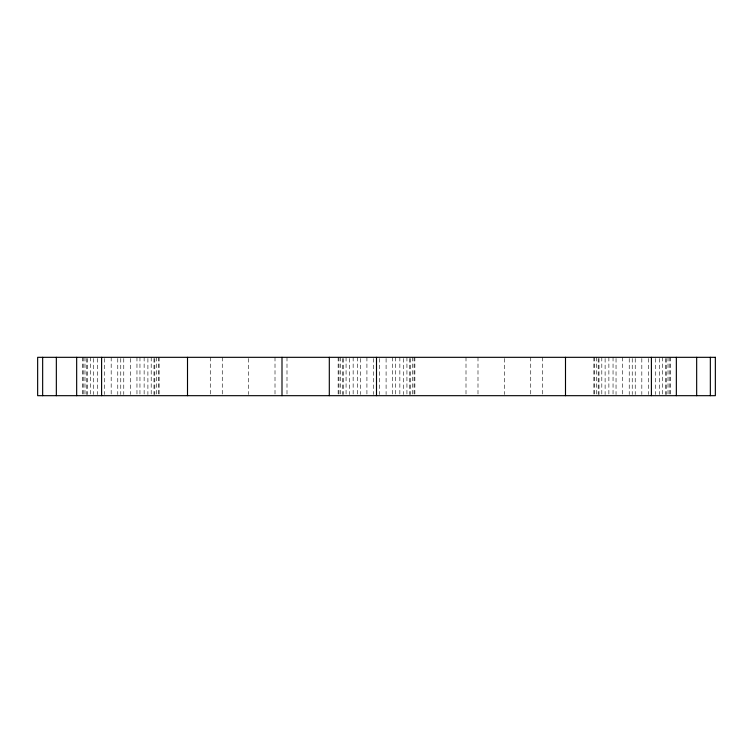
<?xml version="1.0" encoding="UTF-8"?>
<svg xmlns="http://www.w3.org/2000/svg" width="753" height="753" viewBox="0 0 753 753"><rect width="100%" height="100%" fill="white"/><g stroke="black" fill="none" stroke-linecap="round" stroke-linejoin="round"><path stroke-width="0.56" stroke-dasharray="3.77 2.82" d="M670.594 357.317L670.594 394.516M669.793 357.317L669.793 394.516M668.024 357.317L668.024 394.516M666.254 358.484L666.254 394.516M665.454 358.484L665.454 394.516M662.659 357.317L662.659 394.516M659.355 358.484L659.355 394.516M655.59 358.484L655.59 394.516M648.408 358.484L648.408 394.516M641.82 358.484L641.82 394.516M635.231 358.484L635.231 394.516M632.238 358.484L632.238 394.516M629.235 358.484L629.235 394.516M622.637 357.317L622.637 394.516M616.039 358.484L616.039 394.516M613.046 357.317L613.046 394.516M608.876 357.317L608.876 394.516M605.111 358.484L605.111 394.516M601.807 357.317L601.807 394.516M599.002 358.484L599.002 394.516M598.202 358.484L598.202 394.516M596.442 357.317L596.442 394.516M594.672 357.317L594.672 394.516M593.872 357.317L593.872 394.516M542.725 357.317L542.725 394.516M530.733 357.317L530.733 394.516M504.359 358.484L504.359 394.516M477.995 357.317L477.995 394.516M466.003 357.317L466.003 394.516M414.865 357.317L414.865 394.516M414.065 357.317L414.065 394.516M412.296 357.317L412.296 394.516M410.526 358.484L410.526 394.516M409.726 358.484L409.726 394.516M406.931 357.317L406.931 394.516M403.617 358.484L403.617 394.516M399.852 357.317L399.852 394.516M395.683 357.317L395.683 394.516M392.68 357.317L392.68 394.516M386.091 358.484L386.091 394.516M379.503 358.484L379.503 394.516M373.507 358.484L373.507 394.516M366.918 357.317L366.918 394.516M360.32 358.484L360.32 394.516M357.317 357.317L357.317 394.516M353.148 357.317L353.148 394.516M349.383 358.484L349.383 394.516M346.069 357.317L346.069 394.516M343.274 358.484L343.274 394.516M342.474 358.484L342.474 394.516M340.714 357.317L340.714 394.516M338.954 357.317L338.954 394.516M338.153 357.317L338.153 394.516M286.997 357.317L286.997 394.516M275.005 357.317L275.005 394.516M248.631 358.484L248.631 394.516M222.267 357.317L222.267 394.516M210.275 357.317L210.275 394.516M159.128 357.317L159.128 394.516M158.328 357.317L158.328 394.516M156.558 357.317L156.558 394.516M154.798 358.484L154.798 394.516M153.998 358.484L153.998 394.516M151.202 357.317L151.202 394.516M147.899 358.484L147.899 394.516M144.134 357.317L144.134 394.516M139.954 357.317L139.954 394.516M136.961 357.317L136.961 394.516M130.363 358.484L130.363 394.516M123.765 358.484L123.765 394.516M120.762 358.484L120.762 394.516M117.769 358.484L117.769 394.516M111.18 357.317L111.18 394.516M104.592 358.484L104.592 394.516M97.41 358.484L97.41 394.516M93.645 358.484L93.645 394.516M90.341 357.317L90.341 394.516M87.546 358.484L87.546 394.516M86.746 358.484L86.746 394.516M84.976 357.317L84.976 394.516M83.207 357.317L83.207 394.516M82.406 357.317L82.406 394.516"/><path stroke-width="1.13" d="M710.343 357.317L710.343 395.683M696.666 357.317L696.666 395.683M676.345 357.317L676.345 395.683M651.401 357.317L651.401 395.683M565.494 357.317L565.494 395.683M376.5 357.317L376.5 395.683M329.306 357.317L329.306 395.683M281.999 357.317L281.999 395.683M187.506 357.317L187.506 395.683M101.599 357.317L101.599 395.683M76.665 357.317L76.665 395.683M56.343 357.317L56.343 395.683M42.657 357.317L42.657 395.683M715.35 357.317L37.65 357.317L37.65 395.683L715.35 395.683L715.35 357.317"/></g></svg>
